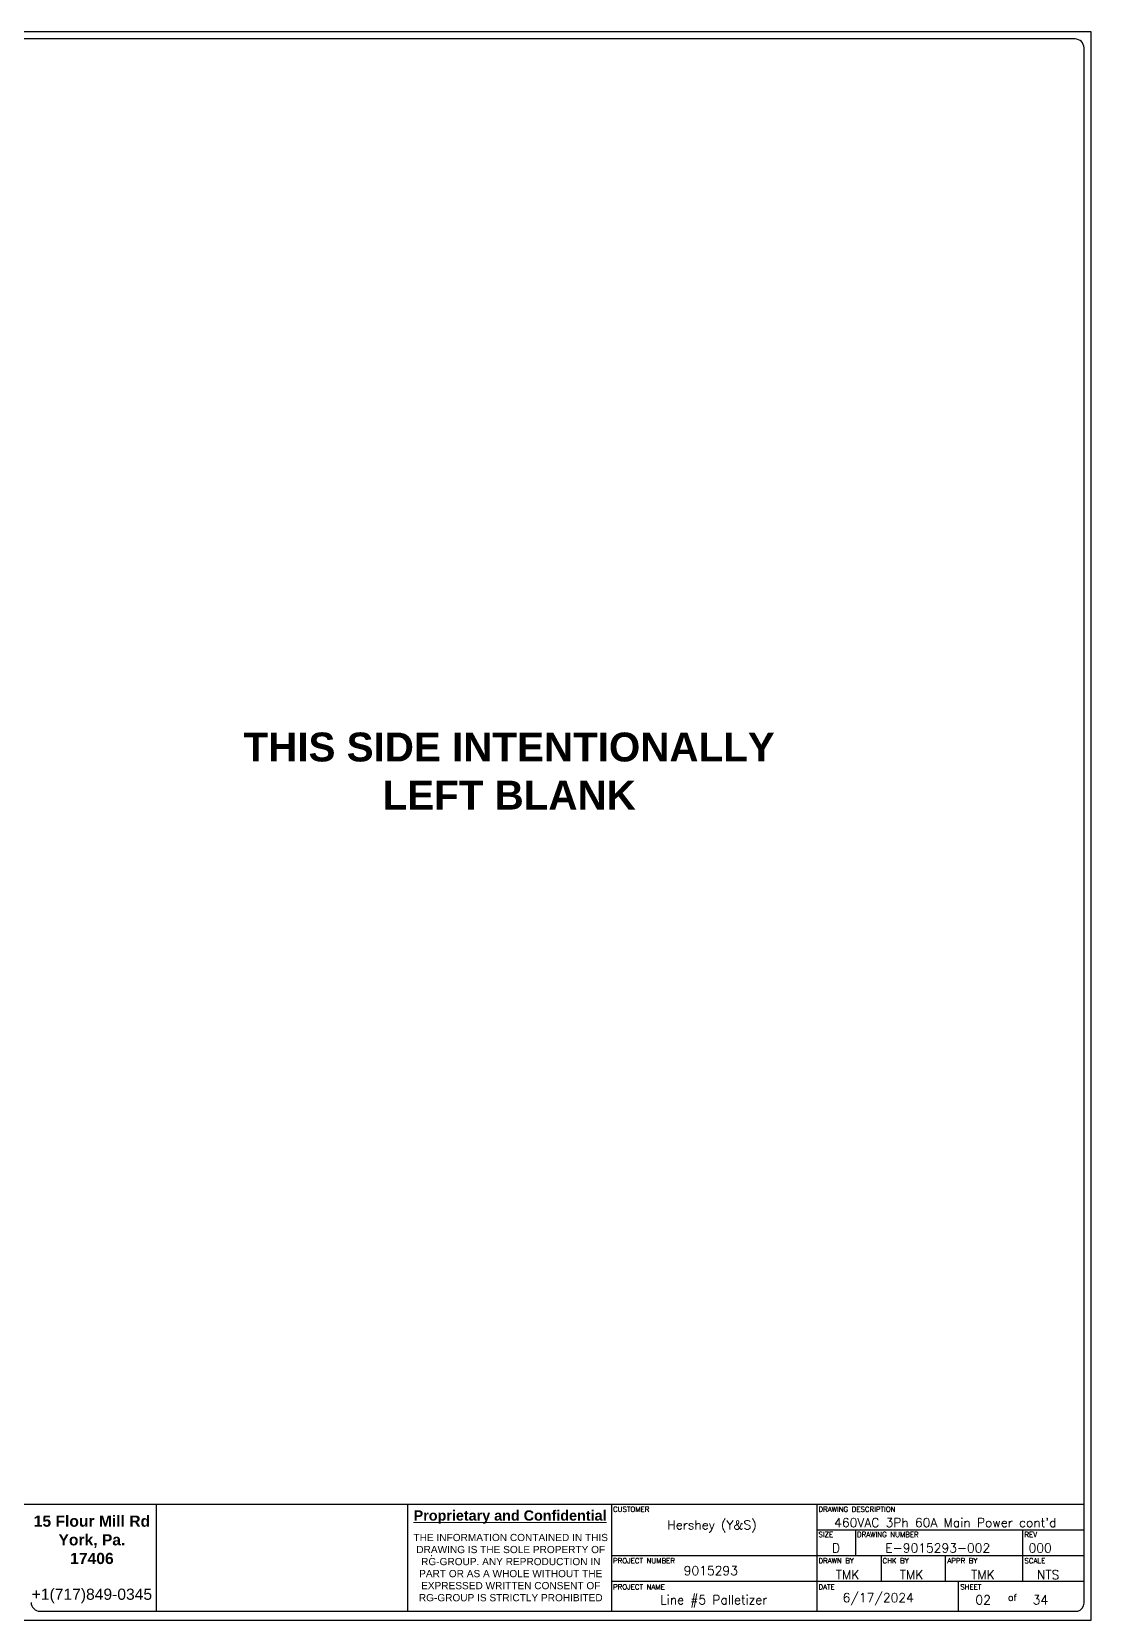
# Model space of a CAD drawing. Header units: inches. Extents: x 0 to 34.2, y 0 to 22.
# Drawn here: x 19.58 to 34.25, y -0.04 to 21.96 of the extents above; entities that cross this region are included whole.
import ezdxf
from ezdxf.enums import TextEntityAlignment as Align

# ---------------------------------------------------------------- set-up
doc = ezdxf.new("R2010")
doc.units = ezdxf.units.IN
doc.header["$MEASUREMENT"] = 0
doc.layers.add('TB_LABELS', color=1, linetype='Continuous')
doc.styles.add('Annotative', font='arial.ttf')
doc.styles.add('Fields', font='simplex.shx', dxfattribs={"height": 0.185})
doc.styles.get("Standard").update_dxf_attribs({"font": 'arial.ttf'})
doc.styles.add('WD', font='romans.shx', dxfattribs={"height": 0.185})

# ---------------------------------------------------------------- blocks, each defined once
blk = doc.blocks.new('RG_Master_Ver_4_2_2')
at = {"color": 3}
for p, q in [((34.028, 21.856), (0.25, 21.856)), ((34.15, 0.194), (34.15, 21.734)), ((10.12, 1.563), (34.15, 1.563)), ((21.3, 1.563), (21.3, 0.072)), ((24.781, 1.562), (24.781, 0.072)), ((27.605, 1.563), (27.605, 0.072)), ((30.451, 1.563), (30.451, 0.072)), ((30.451, 1.207), (34.15, 1.207)), ((30.984, 1.207), (30.984, 0.852)), ((33.297, 1.207), (33.297, 0.852)), ((25.107, 0.852), (25.117, 0.852)), ((27.605, 0.852), (34.15, 0.852)), ((27.959, 0.852), (27.961, 0.852)), ((31.34, 0.852), (31.34, 0.496)), ((32.229, 0.852), (32.229, 0.496)), ((33.297, 0.852), (33.297, 0.496)), ((27.605, 0.496), (34.15, 0.496)), ((32.407, 0.496), (32.407, 0.085)), ((19.689, 0.081), (34.062, 0.081))]:
    blk.add_line(p, q, dxfattribs=at)
blk.add_lwpolyline([(0, -0.044), (34.25, -0.044), (34.25, 21.956), (0, 21.956)], close=True, dxfattribs=at)
for centre, radius, start, end in [((34.028, 21.734), 0.122, 0, 90), ((19.689, 0.203), 0.122, 180, 270), ((34.035, 0.192), 0.115, 283.6956, 0.7965)]:
    blk.add_arc(centre, radius, start, end, dxfattribs=at)
at = {"color": 3, "insert": (20.409, 1.406), "char_height": 0.14228, "attachment_point": 2}
blk.add_mtext_dynamic_manual_height_columns('{\\fArial|b1|i0|c0|p34;\\H1.08937x;15 Flour Mill Rd\\PYork, Pa. \\P17406}\\P\\P{\\H1.08937x;+1(717)849-0345}', width=1.73509, gutter_width=0.69, heights=[0], dxfattribs=at)
at = {"color": 3, "linetype": 'Continuous', "lineweight": 20, "insert": (26.201, 1.478), "char_height": 0.14228, "width": 2.80179, "attachment_point": 2, "style": 'Annotative'}
blk.add_mtext('{\\fArial|b1|i0|c0|p34;\\LProprietary and Confidential}', dxfattribs=at)
at = {"color": 3, "insert": (26.21, 1.152), "char_height": 0.1, "width": 2.78538, "attachment_point": 2, "style": 'Annotative'}
blk.add_mtext('THE INFORMATION CONTAINED IN THIS DRAWING IS THE SOLE PROPERTY OF RG-GROUP. ANY REPRODUCTION IN PART OR AS A WHOLE WITHOUT THE EXPRESSED WRITTEN CONSENT OF RG-GROUP IS STRICTLY PROHIBITED', dxfattribs=at)
at = {"insert": (30.807, 0.331), "char_height": 0.125, "attachment_point": 1, "style": 'Fields'}
blk.add_mtext('6/17/2024', dxfattribs=at)
at = {"style": 'Fields'}
for tag, p in [('DESCRIPTION_3', (13.116, 1.307)), ('DRN_3', (15.472, 1.307)), ('CHK_3', (16.529, 1.307)), ('APP_3', (17.552, 1.307)), ('DATE_3', (18.829, 1.307)), ('CUSTOMER', (28.997, 1.214)), ('DRAWING_DESC', (32.229, 1.246)), ('DESCRIPTION_2', (13.116, 0.951)), ('DRN_2', (15.472, 0.951)), ('CHK_2', (16.529, 0.951)), ('APP_2', (17.552, 0.951)), ('DATE_2', (18.829, 0.951)), ('SIZE', (30.715, 0.894)), ('DRAWING_#', (32.125, 0.894)), ('REV', (33.543, 0.894)), ('DESCRIPTION_1', (13.116, 0.596)), ('DRN_1', (15.472, 0.596)), ('CHK_1', (16.529, 0.596)), ('APP_1', (17.552, 0.596)), ('DATE_1', (18.829, 0.596)), ('PROJECT_#', (28.981, 0.581)), ('DRN_BY', (30.875, 0.524)), ('CHK_BY', (31.762, 0.524)), ('APP_BY', (32.75, 0.524)), ('SCALE', (33.652, 0.524)), ('PROJECT_NAME', (29.021, 0.176)), ('SHEETNUM', (32.753, 0.176)), ('TTL_SHTS', (33.547, 0.176))]:
    blk.add_attdef(tag, text='', height=0.125, dxfattribs=at).set_placement(p, align=Align.CENTER)
at = {"style": 'Fields', "flags": 9}
blk.add_attdef('WD_TB', (9.953, 0.194), '', height=0.0638, dxfattribs=at)
at = {"layer": 'TB_LABELS', "style": 'WD'}
for s, height, p in [('CUSTOMER', 0.0711, (27.627, 1.528)), ('DRAWING DESCRIPTION', 0.07114, (30.472, 1.528)), ('SIZE', 0.0711, (30.472, 1.179)), ('DRAWING NUMBER', 0.07114, (31.006, 1.179)), ('REV', 0.0711, (33.325, 1.179)), ('PROJECT NUMBER', 0.07114, (27.627, 0.816)), ('DRAWN BY', 0.0711, (30.472, 0.816)), ('CHK BY', 0.0711, (31.359, 0.816)), ('APPR BY', 0.0711, (32.258, 0.816)), ('SCALE', 0.0711, (33.325, 0.816)), ('PROJECT NAME', 0.07114, (27.627, 0.453)), ('DATE', 0.0711, (30.472, 0.453)), ('SHEET', 0.0711, (32.436, 0.453)), ('of', 0.0925, (33.098, 0.318))]:
    blk.add_text(s, height=height, dxfattribs=at).set_placement(p, align=Align.TOP_LEFT)

msp = doc.modelspace()

# ---------------------------------------------------------------- block references
ref = msp.add_blockref('RG_Master_Ver_4_2_2', (0, 0))
ref.add_attrib('CUSTOMER', 'Hershey (Y&S)', dxfattribs={"height": 0.125, "style": 'Fields'}).set_placement((28.997, 1.214), align=Align.CENTER)
ref.add_attrib('DRAWING_DESC', "460VAC 3Ph 60A Main Power cont'd", dxfattribs={"height": 0.125, "style": 'Fields'}).set_placement((32.229, 1.246), align=Align.CENTER)
ref.add_attrib('PROJECT_#', '9015293', dxfattribs={"height": 0.125, "style": 'Fields'}).set_placement((28.981, 0.581), align=Align.CENTER)
ref.add_attrib('PROJECT_NAME', 'Line #5 Palletizer', dxfattribs={"height": 0.125, "style": 'Fields'}).set_placement((29.021, 0.176), align=Align.CENTER)
ref.add_attrib('SIZE', 'D', dxfattribs={"height": 0.125, "style": 'Fields'}).set_placement((30.715, 0.894), align=Align.CENTER)
ref.add_attrib('APP_BY', 'TMK', dxfattribs={"height": 0.125, "style": 'Fields'}).set_placement((32.75, 0.524), align=Align.CENTER)
ref.add_attrib('DRAWING_#', 'E-9015293-002', dxfattribs={"height": 0.125, "style": 'Fields'}).set_placement((32.125, 0.894), align=Align.CENTER)
ref.add_attrib('REV', '000', dxfattribs={"height": 0.125, "style": 'Fields'}).set_placement((33.543, 0.894), align=Align.CENTER)
ref.add_attrib('SCALE', 'NTS', dxfattribs={"height": 0.125, "style": 'Fields'}).set_placement((33.652, 0.524), align=Align.CENTER)
ref.add_attrib('DRN_BY', 'TMK', dxfattribs={"height": 0.125, "style": 'Fields'}).set_placement((30.875, 0.524), align=Align.CENTER)
ref.add_attrib('CHK_BY', 'TMK', dxfattribs={"height": 0.125, "style": 'Fields'}).set_placement((31.762, 0.524), align=Align.CENTER)
ref.add_attrib('SHEETNUM', '02', dxfattribs={"height": 0.125, "style": 'Fields'}).set_placement((32.753, 0.176), align=Align.CENTER)
ref.add_attrib('TTL_SHTS', '34', dxfattribs={"height": 0.125, "style": 'Fields'}).set_placement((33.547, 0.176), align=Align.CENTER)

# ---------------------------------------------------------------- texts
at = {"insert": (18.688, 12.25), "char_height": 0.4, "attachment_point": 1}
msp.add_mtext_dynamic_manual_height_columns('\\pxqc;{\\fArial|b1|i0|c0|p34;THIS SIDE INTENTIONALLY\\PLEFT BLANK}', width=15, gutter_width=1, heights=[0], dxfattribs=at)

doc.saveas('drawing.dxf')
